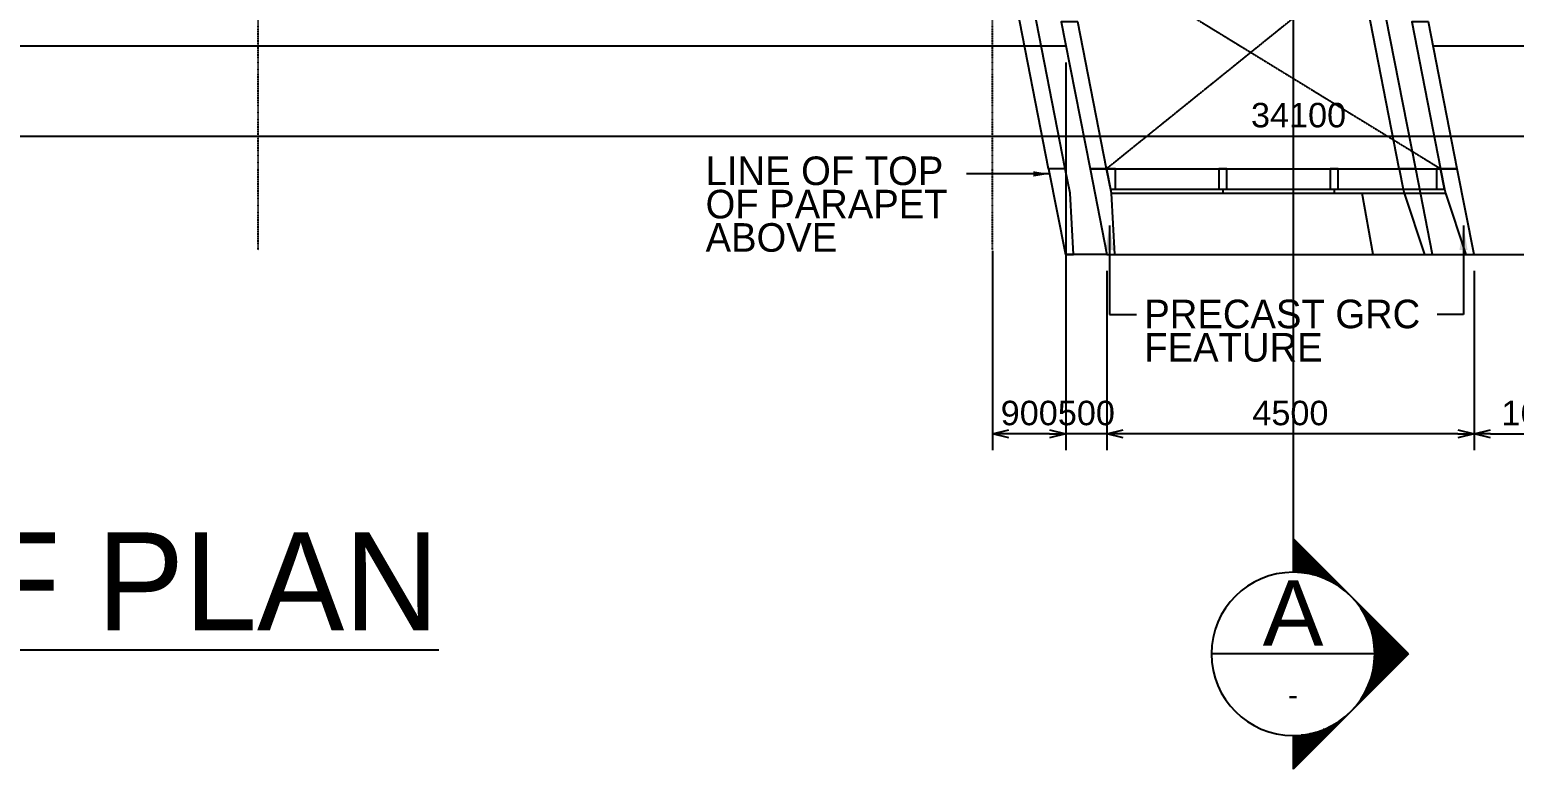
# Model space of a CAD drawing. Header units: millimetres. Extents: x 464 to 50148, y 310 to 56051.
# Drawn here: x 9961 to 28153, y 310 to 9373 of the extents above; entities that cross this region are included whole.
import ezdxf
from ezdxf.enums import TextEntityAlignment as Align

# ---------------------------------------------------------------- set-up
doc = ezdxf.new("R2010")
doc.units = ezdxf.units.MM
doc.linetypes.add('CENTER', pattern=[50.8, 31.75, -6.35, 6.35, -6.35])
doc.linetypes.add('DASHDOT', pattern=[1, 0.5, -0.25, 0, -0.25])
doc.layers.get('0').update_dxf_attribs({"color": 8})
doc.layers.get('Defpoints').update_dxf_attribs({"color": 8})
for name, color, linetype in [('DLN020__', 8, 'DASHDOT'), ('DLN030', 8, 'Continuous'), ('DLN040__', 8, 'Continuous'), ('DLN052__', 8, 'Continuous'), ('DLN210__', 8, 'Continuous'), ('DLN220__', 8, 'Continuous'), ('DLN280__', 8, 'Continuous'), ('DLN314__', 8, 'Continuous'), ('DLN327__', 8, 'CENTER'), ('MARK', 8, 'Continuous')]:
    doc.layers.add(name, color=color, linetype=linetype)
doc.styles.add('ROMANS', font='swissl.ttf')
doc.styles.add('SWIS721LT450', font='swissl.ttf')
doc.styles.add('SWIS721LT750', font='swissl.ttf')
doc.dimstyles.new('INTDIM', dxfattribs={"dimscale": 200, "dimtxt": 2.25, "dimasz": 1.5, "dimexe": 1, "dimexo": 0, "dimgap": 1, "dimtad": 1, "dimdec": 0, "dimrnd": 1, "dimzin": 1, "dimdsep": 46, "dimtxsty": 'SWIS721LT450', "dimcen": 1, "dimclrd": 256, "dimclre": 256, "dimclrt": 256, "dimaunit": 1, "dimadec": 3, "dimazin": 0, "dimtfac": 1, "dimtdec": 0, "dimtix": 1, "dimtmove": 2, "dimatfit": 0, "dimfxl": 1, "dimtolj": 1, "dimtzin": 0, "dimarcsym": 0})

# ---------------------------------------------------------------- blocks, each defined once
blk = doc.blocks.new('DIMARR')
for p, q in [((-1, 0.25), (0, 0)), ((-1, 0), (0, 0)), ((0, 0), (-1, -0.25))]:
    blk.add_line(p, q)
blk = doc.blocks.new('*D126')
at = {"layer": 'Defpoints', "color": 0, "transparency": 16777216}
for p in [(8459, 8991), (42559, 9037), (42559, 8069)]:
    blk.add_point(p, dxfattribs=at)
at = {"layer": 'DLN030', "lineweight": -2, "transparency": 16777216}
for p, q in [((8459, 8791), (8459, 7869)), ((42559, 8837), (42559, 7869)), ((8659, 8069), (42359, 8069))]:
    blk.add_line(p, q, dxfattribs=at)
at = {"layer": 'DLN030', "lineweight": -2, "transparency": 16777216, "xscale": 200, "yscale": 200, "zscale": 200, "rotation": 180}
blk.add_blockref('DIMARR', (8459, 8069), dxfattribs=at)
at = {"layer": 'DLN030', "lineweight": -2, "transparency": 16777216, "xscale": 200, "yscale": 200, "zscale": 200}
blk.add_blockref('DIMARR', (42559, 8069), dxfattribs=at)
at = {"layer": 'DLN030', "transparency": 16777216, "insert": (25509, 8324), "char_height": 300, "attachment_point": 5, "style": 'SWIS721LT450'}
blk.add_mtext('\\A1;34100', dxfattribs=at)
blk = doc.blocks.new('*X16')
for p, q in [((65989, 54850), (66066, 54850)), ((66002, 54862), (66066, 54862)), ((66014, 54875), (66066, 54875)), ((66027, 54888), (66066, 54888)), ((66039, 54900), (66066, 54900)), ((66052, 54912), (66066, 54912)), ((66064, 54925), (66066, 54925)), ((65852, 54712), (66066, 54712)), ((65864, 54725), (66066, 54725)), ((65877, 54738), (66066, 54738)), ((65889, 54750), (66066, 54750)), ((65902, 54762), (66066, 54762)), ((65914, 54775), (66066, 54775)), ((65927, 54788), (66066, 54788)), ((65939, 54800), (66066, 54800)), ((65952, 54812), (66066, 54812)), ((65964, 54825), (66066, 54825)), ((65977, 54838), (66066, 54838)), ((65714, 54575), (65821, 54575)), ((65727, 54588), (65861, 54588)), ((65739, 54600), (65912, 54600)), ((65752, 54612), (65993, 54612)), ((65764, 54625), (66066, 54625)), ((65777, 54638), (66066, 54638)), ((65789, 54650), (66066, 54650)), ((65802, 54662), (66066, 54662)), ((65814, 54675), (66066, 54675)), ((65827, 54688), (66066, 54688)), ((65839, 54700), (66066, 54700)), ((65577, 54438), (65580, 54438)), ((65589, 54450), (65595, 54450)), ((65602, 54462), (65611, 54462)), ((65614, 54475), (65628, 54475)), ((65627, 54488), (65646, 54488)), ((65639, 54500), (65665, 54500)), ((65652, 54512), (65686, 54512)), ((65664, 54525), (65708, 54525)), ((65677, 54538), (65732, 54538)), ((65689, 54550), (65758, 54550)), ((65702, 54562), (65788, 54562)), ((65452, 54312), (65463, 54312)), ((65464, 54325), (65473, 54325)), ((65477, 54338), (65483, 54338)), ((65489, 54350), (65493, 54350)), ((65502, 54362), (65504, 54362)), ((65514, 54375), (65515, 54375)), ((65527, 54388), (65527, 54388)), ((65552, 54412), (65552, 54412)), ((65564, 54425), (65566, 54425)), ((65314, 54175), (65382, 54175)), ((65327, 54188), (65388, 54188)), ((65339, 54200), (65394, 54200)), ((65352, 54212), (65401, 54212)), ((65364, 54225), (65407, 54225)), ((65377, 54238), (65414, 54238)), ((65389, 54250), (65422, 54250)), ((65402, 54262), (65429, 54262)), ((65414, 54275), (65437, 54275)), ((65427, 54288), (65445, 54288)), ((65439, 54300), (65454, 54300)), ((65177, 54038), (65336, 54038)), ((65189, 54050), (65339, 54050)), ((65202, 54062), (65342, 54062)), ((65214, 54075), (65346, 54075)), ((65227, 54088), (65349, 54088)), ((65239, 54100), (65353, 54100)), ((65252, 54112), (65357, 54112)), ((65264, 54125), (65362, 54125)), ((65277, 54138), (65367, 54138)), ((65289, 54150), (65372, 54150)), ((65302, 54162), (65377, 54162)), ((65039, 53900), (65317, 53900)), ((65052, 53912), (65317, 53912)), ((65064, 53925), (65318, 53925)), ((65077, 53938), (65319, 53938)), ((65089, 53950), (65321, 53950)), ((65102, 53962), (65322, 53962)), ((65114, 53975), (65324, 53975)), ((65127, 53988), (65326, 53988)), ((65139, 54000), (65328, 54000)), ((65152, 54012), (65330, 54012)), ((65164, 54025), (65333, 54025)), ((65009, 53862), (65316, 53862)), ((65014, 53875), (65316, 53875)), ((65021, 53850), (65316, 53850)), ((65027, 53888), (65316, 53888)), ((65034, 53838), (65316, 53838)), ((65046, 53825), (65317, 53825)), ((65059, 53812), (65318, 53812)), ((65071, 53800), (65319, 53800)), ((65084, 53788), (65320, 53788)), ((65096, 53775), (65321, 53775)), ((65109, 53762), (65323, 53762)), ((65121, 53750), (65325, 53750)), ((65134, 53738), (65327, 53738)), ((65146, 53725), (65329, 53725)), ((65159, 53712), (65332, 53712)), ((65171, 53700), (65334, 53700)), ((65184, 53688), (65337, 53688)), ((65196, 53675), (65341, 53675)), ((65209, 53662), (65344, 53662)), ((65221, 53650), (65348, 53650)), ((65234, 53638), (65352, 53638)), ((65246, 53625), (65356, 53625)), ((65259, 53612), (65360, 53612)), ((65271, 53600), (65365, 53600)), ((65284, 53588), (65369, 53588)), ((65296, 53575), (65375, 53575)), ((65309, 53562), (65380, 53562)), ((65321, 53550), (65386, 53550)), ((65334, 53538), (65392, 53538)), ((65346, 53525), (65398, 53525)), ((65359, 53512), (65404, 53512)), ((65371, 53500), (65411, 53500)), ((65384, 53488), (65418, 53488)), ((65396, 53475), (65426, 53475)), ((65409, 53462), (65434, 53462)), ((65421, 53450), (65442, 53450)), ((65434, 53438), (65450, 53438)), ((65446, 53425), (65459, 53425)), ((65459, 53412), (65469, 53412)), ((65471, 53400), (65478, 53400)), ((65484, 53388), (65488, 53388)), ((65496, 53375), (65499, 53375)), ((65509, 53362), (65510, 53362)), ((65521, 53350), (65522, 53350)), ((65546, 53325), (65546, 53325)), ((65559, 53312), (65560, 53312)), ((65571, 53300), (65574, 53300)), ((65584, 53288), (65589, 53288)), ((65596, 53275), (65604, 53275)), ((65609, 53262), (65621, 53262)), ((65621, 53250), (65638, 53250)), ((65634, 53238), (65657, 53238)), ((65646, 53225), (65677, 53225)), ((65659, 53212), (65698, 53212)), ((65671, 53200), (65721, 53200)), ((65684, 53188), (65746, 53188)), ((65696, 53175), (65774, 53175)), ((65709, 53162), (65806, 53162)), ((65721, 53150), (65843, 53150)), ((65734, 53138), (65888, 53138)), ((65746, 53125), (65950, 53125)), ((65759, 53112), (66066, 53112)), ((65771, 53100), (66066, 53100)), ((65784, 53088), (66066, 53088)), ((65796, 53075), (66066, 53075)), ((65809, 53062), (66066, 53062)), ((65821, 53050), (66066, 53050)), ((65834, 53038), (66066, 53038)), ((65846, 53025), (66066, 53025)), ((65859, 53012), (66066, 53012)), ((65871, 53000), (66066, 53000)), ((65884, 52988), (66066, 52988)), ((65896, 52975), (66066, 52975)), ((65909, 52962), (66066, 52962)), ((65921, 52950), (66066, 52950)), ((65934, 52938), (66066, 52938)), ((65946, 52925), (66066, 52925)), ((65959, 52912), (66066, 52912)), ((65971, 52900), (66066, 52900)), ((65984, 52888), (66066, 52888)), ((65996, 52875), (66066, 52875)), ((66009, 52862), (66066, 52862)), ((66021, 52850), (66066, 52850)), ((66034, 52838), (66066, 52838)), ((66046, 52825), (66066, 52825)), ((66059, 52812), (66066, 52812))]:
    blk.add_line(p, q)
blk = doc.blocks.new('SECDR')
at = {"layer": 'MARK'}
for p, q in [((0, 0), (0, -1)), ((1.414, -2), (0, -0.586)), ((1, -2), (-1, -2)), ((1.414, -2), (0, -3.414)), ((0, -3), (0, -3.414))]:
    blk.add_line(p, q, dxfattribs=at)
for start, end in [(90, 270), (270, 90)]:
    blk.add_arc((0, -2), 1, start, end, dxfattribs=at)
at = {"layer": 'MARK', "xscale": 0.001333333333604969, "yscale": 0.001333333333604969, "zscale": 0.001333333333604969, "rotation": 180}
blk.add_blockref('*X16', (88.088, 69.821), dxfattribs=at)
at = {"layer": 'MARK', "style": 'ROMANS'}
for tag, height, p in [('SECDR1', 0.8, (0, -1.5)), ('SECDR2', 0.267, (0, -2.5))]:
    blk.add_attdef(tag, text='', height=height, dxfattribs=at).set_placement(p, align=Align.MIDDLE)
blk = doc.blocks.new('MAGENTA')
at = {"layer": 'DLN314__'}
blk.add_line((-212508, -468222), (-212508, -468172), dxfattribs=at)
blk.add_lwpolyline([(-212458, -468472), (-212458, -468222), (-212558, -468222), (-212558, -468472)], close=True, dxfattribs=at)
blk = doc.blocks.new('*D188')
at = {"layer": 'Defpoints', "color": 0, "transparency": 16777216}
for p in [(23159, 6619), (27659, 6619), (23159, 4420)]:
    blk.add_point(p, dxfattribs=at)
at = {"layer": 'DLN030', "lineweight": -2, "transparency": 16777216}
for p, q in [((23159, 6419), (23159, 4220)), ((27659, 6419), (27659, 4220)), ((27459, 4420), (23359, 4420))]:
    blk.add_line(p, q, dxfattribs=at)
at = {"layer": 'DLN030', "lineweight": -2, "transparency": 16777216, "xscale": 200, "yscale": 200, "zscale": 200, "rotation": 180}
blk.add_blockref('DIMARR', (23159, 4420), dxfattribs=at)
at = {"layer": 'DLN030', "lineweight": -2, "transparency": 16777216, "xscale": 200, "yscale": 200, "zscale": 200}
blk.add_blockref('DIMARR', (27659, 4420), dxfattribs=at)
at = {"layer": 'DLN030', "transparency": 16777216, "insert": (25409, 4674), "char_height": 300, "attachment_point": 5, "style": 'SWIS721LT450'}
blk.add_mtext('\\A1;4500', dxfattribs=at)
blk = doc.blocks.new('*D189')
at = {"layer": 'Defpoints', "color": 0, "transparency": 16777216}
for p in [(22659, 9169), (23159, 6619), (22659, 4420)]:
    blk.add_point(p, dxfattribs=at)
at = {"layer": 'DLN030', "lineweight": -2, "transparency": 16777216}
for p, q in [((22659, 8969), (22659, 4220)), ((23159, 6419), (23159, 4220)), ((23159, 4420), (22659, 4420))]:
    blk.add_line(p, q, dxfattribs=at)
at = {"layer": 'DLN030', "transparency": 16777216, "insert": (22909, 4674), "char_height": 300, "attachment_point": 5, "style": 'SWIS721LT450'}
blk.add_mtext('\\A1;500', dxfattribs=at)
blk = doc.blocks.new('*D190')
at = {"layer": 'Defpoints', "color": 0, "transparency": 16777216}
for p in [(22659, 6980), (21759, 6864), (21759, 4420)]:
    blk.add_point(p, dxfattribs=at)
at = {"layer": 'DLN030', "lineweight": -2, "transparency": 16777216}
for p, q in [((22659, 6780), (22659, 4220)), ((21759, 6664), (21759, 4220)), ((22459, 4420), (21959, 4420))]:
    blk.add_line(p, q, dxfattribs=at)
at = {"layer": 'DLN030', "lineweight": -2, "transparency": 16777216, "xscale": 200, "yscale": 200, "zscale": 200, "rotation": 180}
blk.add_blockref('DIMARR', (21759, 4420), dxfattribs=at)
at = {"layer": 'DLN030', "lineweight": -2, "transparency": 16777216, "xscale": 200, "yscale": 200, "zscale": 200}
blk.add_blockref('DIMARR', (22659, 4420), dxfattribs=at)
at = {"layer": 'DLN030', "transparency": 16777216, "insert": (22209, 4674), "char_height": 300, "attachment_point": 5, "style": 'SWIS721LT450'}
blk.add_mtext('\\A1;900', dxfattribs=at)
blk = doc.blocks.new('*D191')
at = {"layer": 'Defpoints', "color": 0, "transparency": 16777216}
for p in [(29259, 6669), (27659, 5420), (29259, 4420)]:
    blk.add_point(p, dxfattribs=at)
at = {"layer": 'DLN030', "lineweight": -2, "transparency": 16777216}
for p, q in [((29259, 6469), (29259, 4220)), ((27659, 5220), (27659, 4220)), ((27859, 4420), (29059, 4420))]:
    blk.add_line(p, q, dxfattribs=at)
at = {"layer": 'DLN030', "lineweight": -2, "transparency": 16777216, "xscale": 200, "yscale": 200, "zscale": 200, "rotation": 180}
blk.add_blockref('DIMARR', (27659, 4420), dxfattribs=at)
at = {"layer": 'DLN030', "lineweight": -2, "transparency": 16777216, "xscale": 200, "yscale": 200, "zscale": 200}
blk.add_blockref('DIMARR', (29259, 4420), dxfattribs=at)
at = {"layer": 'DLN030', "transparency": 16777216, "insert": (28459, 4674), "char_height": 300, "attachment_point": 5, "style": 'SWIS721LT450'}
blk.add_mtext('\\A1;1600', dxfattribs=at)

msp = doc.modelspace()

# ---------------------------------------------------------------- linework, layer by layer
at = {"layer": 'DLN020__'}
for p, q in [((12759.5, 6669.5), (12759.5, 51919.5)), ((21759.5, 6669.5), (21759.5, 51919.5))]:
    msp.add_line(p, q, dxfattribs=at)
at = {"layer": 'DLN052__', "ltscale": 0.05}
msp.add_lwpolyline([(28522.5, 17030.9), (28522.5, 14258), (25441.7, 14258), (25441.7, 3724.1)], dxfattribs=at)
at = {"layer": 'DLN210__'}
for p, q in [((26422, 6619.5), (26288, 7369.5)), ((23259.5, 6619.5), (27559.5, 6619.5)), ((27659.5, 6619.5), (38259.5, 6619.5))]:
    msp.add_line(p, q, dxfattribs=at)
for points in [[(23216.2, 7369.5), (23157.4, 7669.5), (22953.6, 7669.5), (23159.5, 6619.5), (23259.5, 6619.5)], [(27453.6, 7669.5), (27249.8, 7669.5), (27298.8, 7419.5), (27308.6, 7369.5), (27559.5, 6619.5), (27659.5, 6619.5)]]:
    msp.add_lwpolyline(points, close=True, dxfattribs=at)
at = {"layer": 'DLN220__', "ltscale": 0.05}
for p, q in [((26742.3, 7669.5), (25203, 15519.5)), ((26946.1, 7669.5), (25446.1, 15319.5)), ((22446.1, 7669.5), (21220.6, 13919.5)), ((22649.9, 7669.5), (21424.4, 13919.5)), ((23159.5, 6619.5), (22652, 6619.5))]:
    msp.add_line(p, q, dxfattribs=at)
for points in [[(22708.7, 7369.5), (22649.9, 7669.5), (22446.1, 7669.5), (22652, 6619.5), (22752, 6619.5)], [(26946.1, 7669.5), (26742.3, 7669.5), (26791.3, 7419.5), (26801.1, 7369.5), (27052, 6619.5), (27152, 6619.5)]]:
    msp.add_lwpolyline(points, close=True, dxfattribs=at)
at = {"layer": 'DLN280__'}
for points in [[(22804.4, 9469.5), (22600.6, 9469.5), (22649.6, 9219.5), (22953.6, 7669.5), (23157.4, 7669.5)], [(27100.6, 9469.5), (26896.8, 9469.5), (27249.8, 7669.5), (27453.6, 7669.5)]]:
    msp.add_lwpolyline(points, close=True, dxfattribs=at)
at = {"layer": 'DLN314__'}
for p, q in [((23157.4, 7669.5), (27249.8, 7669.5)), ((23206.4, 7419.5), (27298.8, 7419.5)), ((23216.2, 7369.5), (27308.6, 7369.5)), ((23216.2, 7369.5), (27308.6, 7369.5))]:
    msp.add_line(p, q, dxfattribs=at)
for points in [[(43009.5, 21118.5), (43009.5, 9169.5), (27159.5, 9169.5)], [(22659.5, 9169.5), (8009.5, 9169.5), (8009.5, 13919.5)]]:
    msp.add_lwpolyline(points, dxfattribs=at)
for points in [[(23157.4, 7669.5), (23206.4, 7419.5), (23266.2, 7419.5), (23266.2, 7669.5)], [(27199.8, 7669.5), (27199.8, 7419.5), (27298.8, 7419.5), (27249.8, 7669.5)]]:
    msp.add_lwpolyline(points, close=True, dxfattribs=at)
at = {"layer": 'DLN327__', "ltscale": 0.02}
for p, q in [((22598.6, 10519.5), (27249.8, 7669.5)), ((26690.9, 10519.5), (23157.4, 7669.5))]:
    msp.add_line(p, q, dxfattribs=at)

# ---------------------------------------------------------------- block references
at = {"layer": 'DLN052__', "ltscale": 0.05, "xscale": 1000, "yscale": 1000, "zscale": 1000}
msp.add_blockref('SECDR', (25441.7, 3724.1), dxfattribs=at).add_auto_attribs({'SECDR1': 'A', 'SECDR2': '-'})
at = {"layer": 'DLN314__', "rotation": 180}
for p in [(-187927.2, -460802.5), (-186563.1, -460802.5)]:
    msp.add_blockref('MAGENTA', p, dxfattribs=at)

# ---------------------------------------------------------------- texts
at = {"layer": 'DLN040__', "char_height": 350, "attachment_point": 7, "line_spacing_factor": 0.7, "style": 'SWIS721LT750'}
for s, insert, width in [('{\\fUnivers|b0|i0|c0|p34;LINE OF TOP OF PARAPET ABOVE}', (18243.4, 6647.3), 3529.743), ('{\\fUnivers|b0|i0|c0|p34;PRECAST GRC FEATURE}', (23619, 5301.2), 4317.27)]:
    msp.add_mtext(s, dxfattribs=dict(at, insert=insert, width=width))
at = {"layer": 'DLN040__', "insert": (5702, 1995.8), "char_height": 1200, "width": 19692, "attachment_point": 7, "style": 'SWIS721LT750'}
msp.add_mtext('{\\fUnivers|b0|i0|c0|p34;\\LROOF PLAN}', dxfattribs=at)

# ---------------------------------------------------------------- dimensions: what is measured, and where the dimension line sits
at = {"layer": 'DLN030'}
for base, p1, p2, picture, middle in [((22659.5, 4420.3), (23159.5, 6619.5), (22659.5, 9169.5), '*D189', (22909.5, 4674.5)), ((42559.5, 8069.5), (8459.5, 8991.4), (42559.5, 9037), '*D126', (25509.5, 8323.7)), ((21759.5, 4420.3), (22659.5, 6980.2), (21759.5, 6864.1), '*D190', (22209.5, 4674.5)), ((23159.5, 4420.3), (27659.5, 6619.5), (23159.5, 6619.5), '*D188', (25409.5, 4674.5)), ((29259.5, 4420.3), (27659.5, 5419.9), (29259.5, 6669.5), '*D191', (28459.5, 4674.5))]:
    dim = msp.add_linear_dim(base=base, p1=p1, p2=p2, dimstyle='INTDIM', override={"dimscale": 1, "dimtxt": 300, "dimasz": 200, "dimexe": 200, "dimexo": 200, "dimgap": 100, "dimrnd": 0, "dimzin": 0, "dimblk": 'DIMARR', "dimcen": 200, "dimclrt": 256}, dxfattribs=at)
    dim.commit()
    dim.dimension.update_dxf_attribs({"geometry": picture, "text_midpoint": middle})

# ---------------------------------------------------------------- leaders
at = {"layer": 'DLN040__'}
for points, override in [([(22458.6, 7605.5), (21439.5, 7605.5)], {"dimscale": 1, "dimtxt": 300, "dimasz": 200, "dimexe": 200, "dimexo": 200, "dimgap": 100, "dimtad": 0, "dimrnd": 0, "dimzin": 0, "dimcen": 200, "dimclrt": 256}), ([(23192.6, 6975.1), (23192.6, 5884.1), (23525, 5884.1)], {"dimtad": 0}), ([(27529.8, 6975.1), (27529.8, 5884.1), (27206.4, 5884.1)], {"dimtad": 0})]:
    msp.add_leader(points, dimstyle='INTDIM', override=override, dxfattribs=at)

doc.saveas('drawing.dxf')
